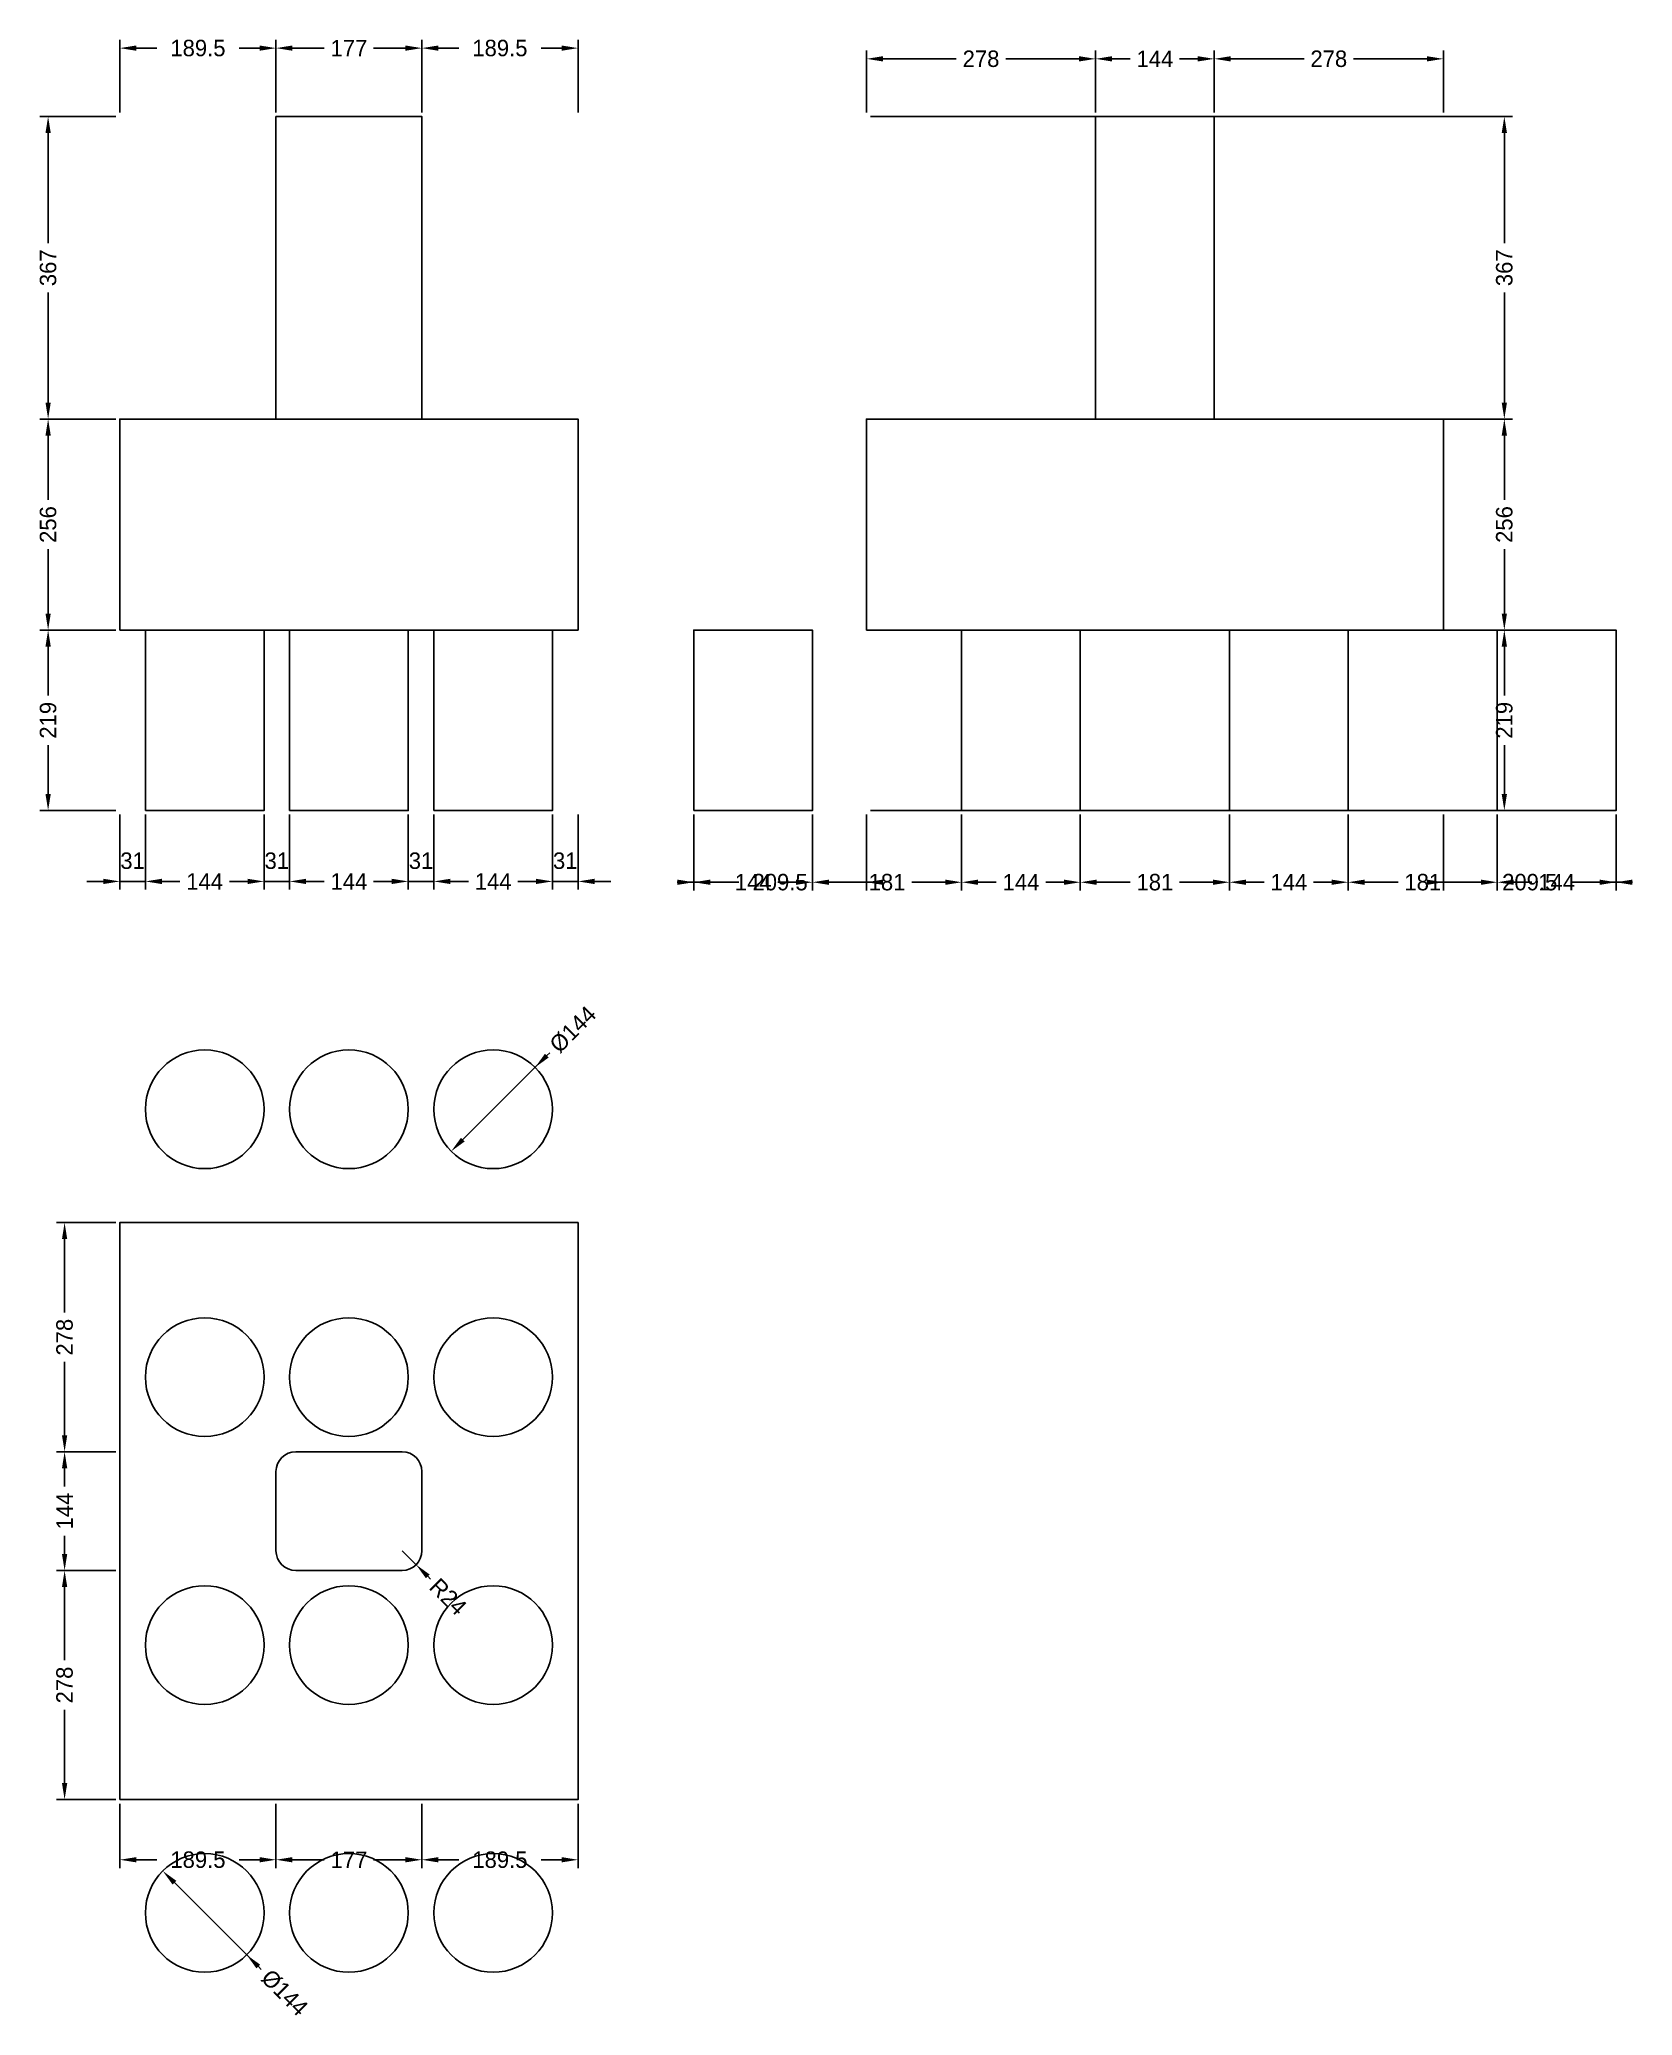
# Model space of a CAD drawing. Header units: metres. Extents: x -97 to 1836, y -262 to 2135.
import ezdxf

# ---------------------------------------------------------------- set-up
doc = ezdxf.new("R2010")
doc.units = ezdxf.units.M
for name, color, linetype in [('chengtai', 7, 'Continuous'), ('dunzhu', 7, 'Continuous'), ('zhuangji', 7, 'Continuous')]:
    doc.layers.add(name, color=color, linetype=linetype)

# ---------------------------------------------------------------- blocks, each defined once
blk = doc.blocks.new('_CLOSEDFILLED')
at = {"color": 0, "linetype": 'BYBLOCK'}
blk.add_solid([(-1, 0.16), (0, 0), (-1, -0.16)], dxfattribs=at)

msp = doc.modelspace()

# ---------------------------------------------------------------- linework, layer by layer
at = {"color": 7}
for p, q in [((0, 2047), (0, 2135)), ((189.5, 2047), (189.5, 2135)), ((189.5, 2047), (189.5, 2135)), ((366.5, 2047), (366.5, 2135)), ((366.5, 2047), (366.5, 2135)), ((556, 2047), (556, 2135)), ((20, 2125), (44.8, 2125)), ((144.8, 2125), (169.5, 2125)), ((209.5, 2125), (248, 2125)), ((308, 2125), (346.5, 2125)), ((386.5, 2125), (411.2, 2125)), ((511.2, 2125), (536, 2125)), ((906, 2047), (906, 2122)), ((926, 2112), (1015, 2112)), ((1075, 2112), (1164, 2112)), ((1184, 2047), (1184, 2122)), ((1184, 2047), (1184, 2122)), ((1204, 2112), (1226, 2112)), ((1286, 2112), (1308, 2112)), ((1328, 2047), (1328, 2122)), ((1328, 2047), (1328, 2122)), ((1348, 2112), (1437, 2112)), ((1497, 2112), (1586, 2112)), ((1606, 2047), (1606, 2122)), ((-5, 2042), (-97, 2042)), ((911, 2042), (1690, 2042)), ((-87, 1888.5), (-87, 2022)), ((1680, 1888.5), (1680, 2022)), ((-87, 1695), (-87, 1828.5)), ((1680, 1695), (1680, 1828.5)), ((-5, 1675), (-97, 1675)), ((-5, 1675), (-97, 1675)), ((-87, 1577), (-87, 1655)), ((911, 1675), (1690, 1675)), ((911, 1675), (1690, 1675)), ((1680, 1577), (1680, 1655)), ((-87, 1439), (-87, 1517)), ((1680, 1439), (1680, 1517)), ((-5, 1419), (-97, 1419)), ((-5, 1419), (-97, 1419)), ((911, 1419), (1690, 1419)), ((911, 1419), (1690, 1419)), ((-87, 1339.5), (-87, 1399)), ((1680, 1339.5), (1680, 1399)), ((-87, 1220), (-87, 1279.5)), ((1680, 1220), (1680, 1279.5)), ((-5, 1200), (-97, 1200)), ((911, 1200), (1690, 1200)), ((0, 1195), (0, 1104)), ((31, 1195), (31, 1104)), ((31, 1195), (31, 1104)), ((175, 1195), (175, 1104)), ((175, 1195), (175, 1104)), ((206, 1195), (206, 1104)), ((206, 1195), (206, 1104)), ((350, 1195), (350, 1104)), ((350, 1195), (350, 1104)), ((381, 1195), (381, 1104)), ((381, 1195), (381, 1104)), ((525, 1195), (525, 1104)), ((525, 1195), (525, 1104)), ((556, 1195), (556, 1104)), ((696.5, 1195), (696.5, 1103)), ((696.5, 1195), (696.5, 1103)), ((840.5, 1195), (840.5, 1103)), ((840.5, 1195), (840.5, 1103)), ((906, 1195), (906, 1103)), ((1021.5, 1195), (1021.5, 1103)), ((1021.5, 1195), (1021.5, 1103)), ((1165.5, 1195), (1165.5, 1103)), ((1165.5, 1195), (1165.5, 1103)), ((1346.5, 1195), (1346.5, 1103)), ((1346.5, 1195), (1346.5, 1103)), ((1490.5, 1195), (1490.5, 1103)), ((1490.5, 1195), (1490.5, 1103)), ((1606, 1195), (1606, 1103)), ((1671.5, 1195), (1671.5, 1103)), ((1671.5, 1195), (1671.5, 1103)), ((1815.5, 1195), (1815.5, 1103)), ((1815.5, 1195), (1815.5, 1103)), ((-20, 1114), (-40, 1114)), ((0, 1114), (31, 1114)), ((51, 1114), (71, 1114)), ((51, 1114), (73, 1114)), ((133, 1114), (155, 1114)), ((155, 1114), (135, 1114)), ((175, 1114), (206, 1114)), ((226, 1114), (246, 1114)), ((226, 1114), (248, 1114)), ((308, 1114), (330, 1114)), ((330, 1114), (310, 1114)), ((350, 1114), (381, 1114)), ((401, 1114), (421, 1114)), ((401, 1114), (423, 1114)), ((483, 1114), (505, 1114)), ((505, 1114), (485, 1114)), ((525, 1114), (556, 1114)), ((576, 1114), (596, 1114)), ((751.2, 1113), (676.5, 1113)), ((716.5, 1113), (738.5, 1113)), ((798.5, 1113), (820.5, 1113)), ((926, 1113), (851.2, 1113)), ((860.5, 1113), (901, 1113)), ((961, 1113), (1001.5, 1113)), ((1041.5, 1113), (1063.5, 1113)), ((1123.5, 1113), (1145.5, 1113)), ((1185.5, 1113), (1226, 1113)), ((1286, 1113), (1326.5, 1113)), ((1366.5, 1113), (1388.5, 1113)), ((1448.5, 1113), (1470.5, 1113)), ((1510.5, 1113), (1551, 1113)), ((1660.8, 1113), (1586, 1113)), ((1611, 1113), (1651.5, 1113)), ((1691.5, 1113), (1713.5, 1113)), ((1835.5, 1113), (1760.8, 1113)), ((1773.5, 1113), (1795.5, 1113)), ((518.1, 902.6), (416.2, 800.7)), ((521.6, 906.1), (518.1, 902.6)), ((-5, 700), (-77, 700)), ((-67, 591), (-67, 680)), ((-67, 442), (-67, 531)), ((-5, 422), (-77, 422)), ((-5, 422), (-77, 422)), ((-67, 380), (-67, 402)), ((-67, 298), (-67, 320)), ((342.5, 302), (359.5, 285)), ((-5, 278), (-77, 278)), ((-5, 278), (-77, 278)), ((377.1, 267.4), (373.6, 270.9)), ((-67, 169), (-67, 258)), ((-67, 20), (-67, 109)), ((-5, 0), (-77, 0)), ((0, -5), (0, -83)), ((189.5, -5), (189.5, -83)), ((189.5, -5), (189.5, -83)), ((366.5, -5), (366.5, -83)), ((366.5, -5), (366.5, -83)), ((556, -5), (556, -83)), ((20, -73), (44.8, -73)), ((144.8, -73), (169.5, -73)), ((209.5, -73), (248, -73)), ((308, -73), (346.5, -73)), ((386.5, -73), (411.2, -73)), ((511.2, -73), (536, -73)), ((168.1, -202.6), (66.2, -100.7)), ((171.6, -206.1), (168.1, -202.6))]:
    msp.add_line(p, q, dxfattribs=at)
at = {"layer": 'chengtai'}
for points in [[(0, 1419), (556, 1419), (556, 1675), (0, 1675), (0, 1419)], [(906, 1419), (1606, 1419), (1606, 1675), (906, 1675), (906, 1419)], [(0, 0), (556, 0), (556, 700), (0, 700), (0, 0)]]:
    msp.add_lwpolyline(points, dxfattribs=at)
at = {"layer": 'Defpoints', "color": 7}
for p in [(0, 2125), (189.5, 2125), (366.5, 2125), (906, 2112), (1184, 2112), (1328, 2112), (0, 2042), (0, 2042), (189.5, 2042), (189.5, 2042), (366.5, 2042), (366.5, 2042), (556, 2042), (906, 2042), (906, 2042), (1184, 2042), (1184, 2042), (1328, 2042), (1328, 2042), (1606, 2042), (-87, 1675), (0, 1675), (0, 1675), (906, 1675), (906, 1675), (1680, 1675), (-87, 1419), (0, 1419), (0, 1419), (906, 1419), (906, 1419), (1680, 1419), (-87, 1200), (0, 1200), (0, 1200), (31, 1200), (31, 1200), (175, 1200), (175, 1200), (206, 1200), (206, 1200), (350, 1200), (350, 1200), (381, 1200), (381, 1200), (525, 1200), (525, 1200), (556, 1200), (696.5, 1200), (696.5, 1200), (840.5, 1200), (840.5, 1200), (906, 1200), (906, 1200), (1021.5, 1200), (1021.5, 1200), (1165.5, 1200), (1165.5, 1200), (1346.5, 1200), (1346.5, 1200), (1490.5, 1200), (1490.5, 1200), (1606, 1200), (1671.5, 1200), (1671.5, 1200), (1680, 1200), (1815.5, 1200), (1815.5, 1200), (0, 1114), (31, 1114), (175, 1114), (206, 1114), (350, 1114), (381, 1114), (525, 1114), (696.5, 1113), (840.5, 1113), (906, 1113), (1021.5, 1113), (1165.5, 1113), (1346.5, 1113), (1490.5, 1113), (1671.5, 1113), (1815.5, 1113), (503.9, 888.4), (453, 837.5), (0, 700), (-67, 422), (0, 422), (0, 422), (342.5, 302), (-67, 278), (0, 278), (0, 278), (359.5, 285), (-67, 0), (0, 0), (0, 0), (189.5, 0), (189.5, 0), (366.5, 0), (366.5, 0), (556, 0), (0, -73), (189.5, -73), (366.5, -73), (103, -137.5), (153.9, -188.4)]:
    msp.add_point(p, dxfattribs=at)
at = {"layer": 'dunzhu'}
for p, q in [((342.5, 422), (213.5, 422)), ((189.5, 398), (189.5, 302)), ((366.5, 302), (366.5, 398)), ((213.5, 278), (342.5, 278))]:
    msp.add_line(p, q, dxfattribs=at)
for points in [[(189.5, 1675), (366.5, 1675), (366.5, 2042), (189.5, 2042), (189.5, 1675)], [(1184, 1675), (1328, 1675), (1328, 2042), (1184, 2042), (1184, 1675)]]:
    msp.add_lwpolyline(points, dxfattribs=at)
for centre, start, end in [((213.5, 398), 90, 180), ((342.5, 398), 0, 90), ((213.5, 302), 180, 270), ((342.5, 302), 270, 360)]:
    msp.add_arc(centre, 24, start, end, dxfattribs=at)
at = {"layer": 'zhuangji'}
for points in [[(31, 1200), (175, 1200), (175, 1419), (31, 1419), (31, 1200)], [(206, 1200), (350, 1200), (350, 1419), (206, 1419), (206, 1200)], [(381, 1200), (525, 1200), (525, 1419), (381, 1419), (381, 1200)], [(696.5, 1200), (840.5, 1200), (840.5, 1419), (696.5, 1419), (696.5, 1200)], [(1021.5, 1200), (1165.5, 1200), (1165.5, 1419), (1021.5, 1419), (1021.5, 1200)], [(1346.5, 1200), (1490.5, 1200), (1490.5, 1419), (1346.5, 1419), (1346.5, 1200)], [(1671.5, 1200), (1815.5, 1200), (1815.5, 1419), (1671.5, 1419), (1671.5, 1200)]]:
    msp.add_lwpolyline(points, dxfattribs=at)
for centre in [(103, 837.5), (103, 837.5), (278, 837.5), (278, 837.5), (453, 837.5), (453, 837.5), (103, 512.5), (103, 512.5), (278, 512.5), (278, 512.5), (453, 512.5), (453, 512.5), (103, 187.5), (103, 187.5), (278, 187.5), (278, 187.5), (453, 187.5), (453, 187.5), (103, -137.5), (103, -137.5), (278, -137.5), (278, -137.5), (453, -137.5), (453, -137.5)]:
    msp.add_circle(centre, 72, dxfattribs=at)

# ---------------------------------------------------------------- block references
at = {"color": 7, "xscale": 20, "yscale": 20}
for p, rotation in [((0, 2125), 180), ((189.5, 2125), 180), ((366.5, 2125), 180), ((906, 2112), 180), ((1184, 2112), 180), ((1328, 2112), 180), ((-87, 2042), 90), ((1680, 2042), 90), ((-87, 1675), 270), ((1680, 1675), 270), ((-87, 1675), 90), ((1680, 1675), 90), ((-87, 1419), 270), ((1680, 1419), 270), ((-87, 1419), 90), ((1680, 1419), 90), ((-87, 1200), 270), ((1680, 1200), 270), ((31, 1114), 180), ((31, 1114), 180), ((206, 1114), 180), ((206, 1114), 180), ((381, 1114), 180), ((381, 1114), 180), ((556, 1114), 180), ((696.5, 1113), 180), ((840.5, 1113), 180), ((906, 1113), 180), ((1021.5, 1113), 180), ((1165.5, 1113), 180), ((1346.5, 1113), 180), ((1490.5, 1113), 180), ((1671.5, 1113), 180), ((1815.5, 1113), 180), ((503.9, 888.4), 224.99999999999997), ((402.1, 786.6), 224.99999999999997), ((-67, 700), 90), ((-67, 422), 270), ((-67, 422), 90), ((-67, 278), 270), ((-67, 278), 90), ((359.5, 285), 135), ((-67, 0), 270), ((0, -73), 180), ((189.5, -73), 180), ((366.5, -73), 180), ((52.1, -86.6), 135), ((153.9, -188.4), 135)]:
    msp.add_blockref('_CLOSEDFILLED', p, dxfattribs=dict(at, rotation=rotation))
for p in [(189.5, 2125), (366.5, 2125), (556, 2125), (1184, 2112), (1328, 2112), (1606, 2112), (0, 1114), (175, 1114), (175, 1114), (350, 1114), (350, 1114), (525, 1114), (525, 1114), (696.5, 1113), (840.5, 1113), (1021.5, 1113), (1165.5, 1113), (1346.5, 1113), (1490.5, 1113), (1606, 1113), (1671.5, 1113), (1815.5, 1113), (189.5, -73), (366.5, -73), (556, -73)]:
    msp.add_blockref('_CLOSEDFILLED', p, dxfattribs=at)

# ---------------------------------------------------------------- texts
at = {"color": 7, "char_height": 20, "attachment_point": 5}
for s, insert in [('189.5', (94.8, 2125)), ('177', (278, 2125)), ('189.5', (461.2, 2125)), ('278', (1045, 2112)), ('144', (1256, 2112)), ('278', (1467, 2112)), ('31', (15.5, 1139)), ('31', (190.5, 1139)), ('31', (365.5, 1139)), ('31', (540.5, 1139)), ('144', (103, 1114)), ('144', (278, 1114)), ('144', (453, 1114)), ('144', (768.5, 1113)), ('209.5', (801.2, 1113)), ('181', (931, 1113)), ('144', (1093.5, 1113)), ('181', (1256, 1113)), ('144', (1418.5, 1113)), ('181', (1581, 1113)), ('209.5', (1710.8, 1113)), ('144', (1743.5, 1113)), ('189.5', (94.8, -73)), ('177', (278, -73)), ('189.5', (461.2, -73))]:
    msp.add_mtext(s, dxfattribs=dict(at, insert=insert))
for s, insert, rotation in [('367', (-87, 1858.5), 90), ('367', (1680, 1858.5), 90), ('256', (-87, 1547), 90), ('256', (1680, 1547), 90), ('219', (-87, 1309.5), 90), ('219', (1680, 1309.5), 90), ('%%c144', (549.9, 934.4), 45), ('278', (-67, 561), 90), ('144', (-67, 350), 90), ('R24', (398.4, 246.1), 315), ('278', (-67, 139), 90), ('%%c144', (199.9, -234.4), 315)]:
    msp.add_mtext(s, dxfattribs=dict(at, insert=insert, rotation=rotation))

doc.saveas('drawing.dxf')
